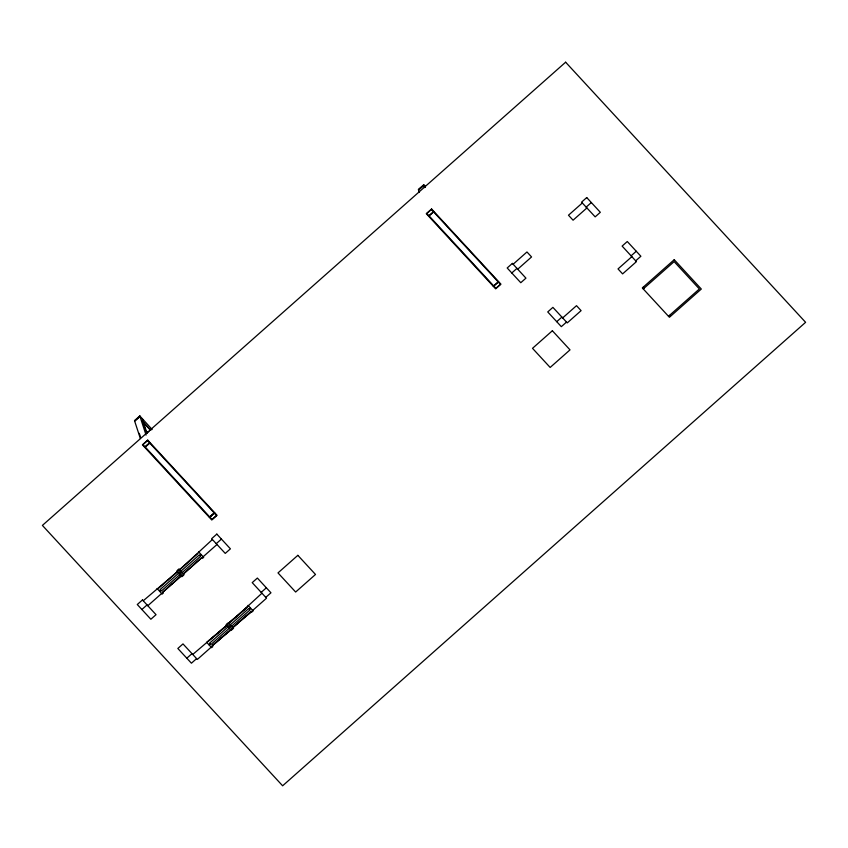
<?xml version="1.0" encoding="UTF-8"?>
<svg xmlns="http://www.w3.org/2000/svg" width="848" height="848" viewBox="0 0 848 848"><rect width="100%" height="100%" fill="white"/><g stroke="black" fill="none" stroke-linecap="round" stroke-linejoin="round"><path stroke-width="1.27" d="M152.174 429.533L139.803 415.933L134.503 420.629L140.355 438.522M134.599 420.915L139.899 416.23M135.182 420.767L139.687 416.771M425.463 186.73L423.682 184.8L418.382 189.486L419.294 192.295M418.477 189.782L423.777 185.087L425.389 186.836M419.05 189.623L423.565 185.638L424.922 187.122M144.817 447.415L150.117 442.73M428.696 216.282L433.996 211.587M209.361 517.386L214.661 512.69M513.135 264.226L526.968 251.973L531.558 256.944L517.725 269.198M582.322 202.979L568.478 215.222L573.068 220.194L586.901 207.951M493.239 286.242L498.539 281.557M511.8 272.971L516.973 268.381M586.159 207.135L591.332 202.555M143.227 600.766L177.306 571.859M212.403 539.519L179.606 569.814M178.578 573.237L160.134 589.572L161.417 590.961L179.861 574.626M180.889 571.202L199.333 554.868L200.616 556.256L182.172 572.591M159.625 591.289L160.77 590.272M179.225 573.937L181.525 571.891M199.98 555.557L201.135 554.539M141.881 609.511L147.064 604.921M216.251 543.674L221.423 539.095M181.143 576.015L162.689 592.349L163.335 593.038L162.18 594.066L157.06 588.512M183.444 573.979L201.898 557.645L202.534 558.334L203.69 557.316L198.57 551.762M147.806 605.737L161.65 593.483M203.16 556.733L216.993 544.49M556.733 321.678L561.906 317.088M631.092 255.842L636.265 251.262M562.669 317.915L576.513 305.672L581.092 310.644L567.259 322.887L552.896 307.368L547.744 311.937L561.334 326.66L566.506 322.081M631.855 256.668L618.022 268.922L622.602 273.893L636.435 261.64L622.125 246.09L627.287 241.521L640.876 256.255L635.693 260.834M186.814 658.218L191.998 653.628M261.184 592.381L266.357 587.802M192.761 654.455L226.755 625.453M261.947 593.208L229.055 623.418M228.027 626.842L209.583 643.176L210.866 644.565L229.31 628.23M230.338 624.796L248.782 608.472L250.065 609.86L231.621 626.184M209.074 644.893L210.219 643.865M228.674 627.541L230.974 625.495M249.429 609.161L250.584 608.143M196.598 658.62L191.425 663.2L177.836 648.476L182.988 643.908L197.351 659.426L211.184 647.183M265.784 597.374L270.957 592.794L257.368 578.06L252.216 582.629L266.526 598.179L252.693 610.433M230.592 629.619L212.138 645.953L212.784 646.642L211.629 647.66L206.509 642.116M232.893 627.573L251.347 611.238L251.983 611.938L253.139 610.92L248.019 605.366M643.261 288.935L674.128 261.619L699.356 288.967L668.489 316.283M148.941 431.568L147.891 431.78L147.563 432.787M643.378 287.027L644.3 288.023M669.528 315.371L670.45 316.368M433.572 211.852L498.115 281.822M429.067 215.848L493.61 285.808M143.46 422.357L150.637 430.137M143.556 422.654L150.732 430.424M197.881 553.511L188.945 561.429M201.718 557.677L192.782 565.584M238.394 615.023L247.33 607.115L228.854 622.845L238.108 615.277M242.231 619.188L251.496 611.62L233.009 627.35L241.945 619.443M188.659 561.683L179.723 569.591M192.496 565.839L183.56 573.757M177.815 570.142L182.935 575.686M227.264 623.736L232.384 629.29M177.126 571.891L168.19 579.799M180.963 576.046L172.027 583.954M217.639 633.403L226.575 625.485L208.099 641.215L217.353 633.657M221.476 637.558L230.741 630L212.254 645.731L221.19 637.813M167.904 580.053L158.968 587.961M171.741 584.219L162.805 592.127M423.682 184.8L424.594 187.599M142.316 418.838L147.033 433.286M142.146 420.258L145.845 431.568M139.803 415.933L146.068 435.088M139.284 433.339L140.524 437.102M565.627 62.201L42.4 525.41L282.628 785.799L805.6 322.314L565.627 62.201M147.711 440.112L142.411 444.808L211.777 519.994L217.077 515.308L147.711 440.112M147.488 440.663L142.983 444.649L145.04 446.875L149.545 442.879L147.488 440.663M149.693 442.995L145.188 446.981L209.732 516.941L214.237 512.955L149.693 442.995M431.579 208.979L426.279 213.664L495.656 288.861L500.956 284.165L431.579 208.979M431.367 209.52L426.862 213.516L428.908 215.731L433.413 211.746L431.367 209.52M214.449 513.241L209.944 517.227L211.989 519.453L216.494 515.457L214.449 513.241M512.372 263.399L507.189 267.979L520.778 282.713L525.94 278.144L512.372 263.399M586.731 197.563L581.558 202.153L595.169 216.865L600.32 212.297L586.731 197.563M498.327 282.098L493.822 286.094L495.868 288.309L500.373 284.324L498.327 282.098M142.464 599.939L137.281 604.518L150.87 619.252L156.032 614.683L142.464 599.939M216.823 534.102L211.64 538.692L225.25 553.405L230.412 548.836L216.823 534.102M178.97 569.125L176.66 571.16L181.779 576.714L184.09 574.668L178.97 569.125M297.849 555.334L277.996 572.909L295.645 592.031L315.498 574.467L297.849 555.334M552.366 330.752L532.512 348.327L550.161 367.449L570.015 349.874L552.366 330.752M228.419 622.718L226.109 624.764L231.228 630.308L233.539 628.273L228.419 622.718M674.234 259.7L642.339 287.938L669.411 317.279L701.307 289.041L674.234 259.7"/></g></svg>
